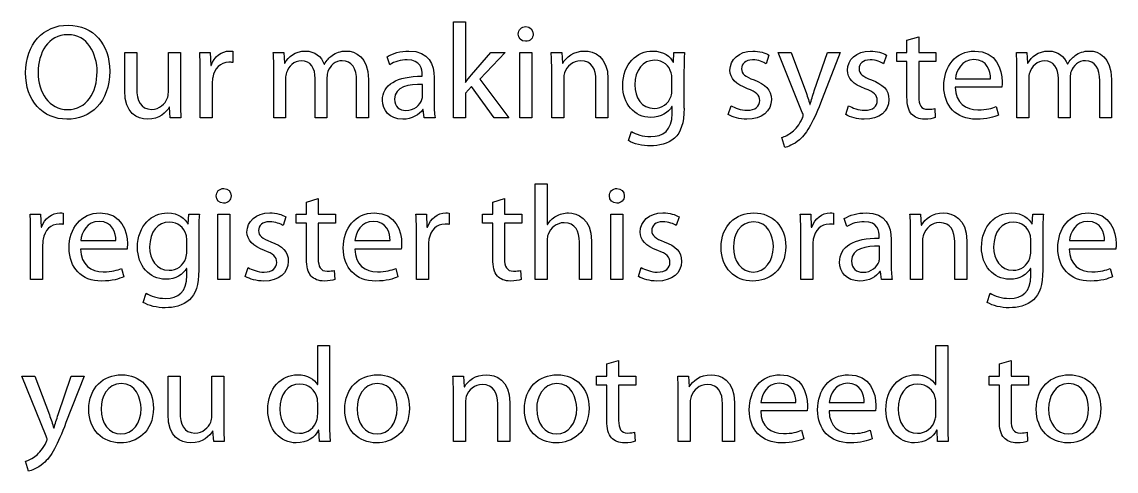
# Model space of a CAD drawing. Extents: x 0 to 808, y 79 to 394.
# Drawn here: x 753.91 to 786.07, y 240.63 to 253.83 of the extents above; entities that cross this region are included whole.
import ezdxf

# ---------------------------------------------------------------- set-up
doc = ezdxf.new("R2010")
doc.units = 0
doc.layers.add('Design_Template', color=7, linetype='CONTINUOUS')

msp = doc.modelspace()

# ---------------------------------------------------------------- linework, layer by layer
at = {"layer": 'Design_Template', "color": 7}
for points in [[(767.119832, 252.267577), (767.693933, 252.929518), (768.115341, 252.929518), (767.369068, 252.140792), (768.223629, 251.011049), (767.790189, 251.011049), (767.12413, 251.930805), (766.943649, 251.732703), (766.943649, 251.011049), (766.594433, 251.011049), (766.594433, 253.825501), (766.943649, 253.825501), (766.943649, 252.049382), (766.943649, 252.049382)], [(768.936671, 253.468636), (768.936671, 253.468636)], [(779.921639, 251.618088), (779.921639, 252.664345), (779.620552, 252.664345), (779.620552, 252.929801), (779.921639, 252.929801), (779.921639, 253.286666), (780.266558, 253.389395), (780.266558, 253.389395)], [(780.266558, 253.389395), (780.266558, 252.929518), (780.772476, 252.929518), (780.772476, 252.664062), (780.266558, 252.664062), (780.266558, 251.629691)], [(756.932703, 251.807699), (756.932703, 252.929518), (757.28593, 252.929518), (757.28593, 251.871374)], [(758.216694, 251.756476), (758.216694, 252.929801), (758.56992, 252.929801), (758.56992, 251.538281), (758.56992, 251.538281)], [(759.138291, 252.929235), (759.4474, 252.929235), (759.463443, 252.548597), (759.475475, 252.548597)], [(760.113746, 252.960931), (760.113746, 252.632083)], [(761.300048, 252.929518), (761.60887, 252.929518), (761.6252, 252.616518), (761.637232, 252.616518)], [(764.725742, 252.568407), (764.645529, 252.802167)], [(768.543338, 251.010766), (768.543338, 252.929235), (768.896564, 252.929235), (768.896564, 251.010766), (768.543338, 251.010766), (768.543338, 251.010766)], [(769.465794, 252.929518), (769.778627, 252.929518), (769.798681, 252.612556), (769.806702, 252.612556)], [(773.051916, 252.64029), (773.059937, 252.64029), (773.071683, 252.929518), (773.385089, 252.929518)], [(775.863403, 252.849994), (775.779179, 252.596425)], [(776.845447, 251.161606), (776.131259, 252.929518), (776.516571, 252.929518), (776.516571, 252.929518)], [(776.516571, 252.929518), (776.937979, 251.795813)], [(777.198673, 251.803737), (777.584272, 252.929518), (777.957551, 252.929518), (777.427569, 251.562053)], [(779.316313, 252.849994), (779.232089, 252.596425)], [(783.137919, 252.929518), (783.446741, 252.929518), (783.46307, 252.616518), (783.474816, 252.616518)], [(762.796891, 252.584821), (762.804913, 252.584821)], [(784.634762, 252.584821), (784.642497, 252.584821)], [(754.389931, 252.334931), (754.389931, 252.334931)], [(756.492674, 252.374551), (756.492674, 252.374551)], [(759.507847, 252.033534), (759.507847, 251.010766), (759.15462, 251.010766), (759.15462, 252.330686), (759.154334, 252.330686)], [(761.661009, 252.16513), (761.661009, 251.011615), (761.316091, 251.011615), (761.316091, 252.410209), (761.316377, 252.410209)], [(762.877105, 252.196826), (762.877105, 251.011615), (762.5319, 251.011615), (762.5319, 252.161168)], [(764.093201, 252.137396), (764.093201, 251.011332), (763.747996, 251.011332), (763.747996, 252.093531)], [(765.67656, 252.231352), (765.67656, 252.270973)], [(766.025776, 252.18777), (766.025776, 251.470644), (766.02549, 251.470644)], [(769.83535, 252.164281), (769.83535, 251.010766), (769.482123, 251.010766), (769.482123, 252.410209), (769.481837, 252.410209)], [(771.13481, 252.152678), (771.13481, 251.011049), (770.78187, 251.011049), (770.78187, 252.116737)], [(773.016106, 251.827509), (773.016106, 252.172488), (773.016106, 252.172488)], [(773.36876, 252.406247), (773.36876, 251.29207), (773.369046, 251.29207)], [(781.345144, 252.156357), (782.376462, 252.156357), (782.376462, 252.156357)], [(783.498307, 252.16513), (783.498307, 251.011615), (783.153388, 251.011615), (783.153388, 252.410209), (783.153961, 252.410209)], [(784.714403, 252.196826), (784.714403, 251.011615), (784.369198, 251.011615), (784.369198, 252.161168)], [(785.930498, 252.137396), (785.930498, 251.011332), (785.58558, 251.011332), (785.58558, 252.093531)], [(765.684295, 251.657142), (765.684295, 251.989952), (765.684295, 251.989952)], [(766.943649, 252.049382), (766.951384, 252.049382)], [(782.705911, 251.906749), (781.34142, 251.906749), (781.34142, 251.906749)], [(758.585963, 251.011049), (758.27313, 251.011049), (758.253077, 251.324049), (758.245055, 251.324049)], [(766.053851, 251.010766), (765.737007, 251.010766), (765.708932, 251.252449), (765.696614, 251.252449)], [(773.01983, 251.12991), (773.01983, 251.34018), (773.012096, 251.34018)], [(774.667647, 251.101893), (774.751872, 251.363669), (774.751872, 251.363669)], [(777.066321, 251.403289), (777.074342, 251.403289)], [(778.120557, 251.101893), (778.204781, 251.363669), (778.204781, 251.363669)], [(780.73638, 251.28075), (780.752423, 251.015294)], [(782.545197, 251.339897), (782.609368, 251.090007)], [(771.735553, 250.341184), (771.824075, 250.610602)], [(776.328069, 250.138838), (776.239548, 250.428066)], [(768.996545, 249.071072), (769.349484, 249.071072), (769.349484, 247.870013), (769.357506, 247.870013)], [(769.349771, 247.414098), (769.349771, 246.256621), (768.996831, 246.256621), (768.996831, 249.071072), (768.996545, 249.071072)], [(760.061034, 248.714207), (760.061034, 248.714207)], [(762.27493, 246.863659), (762.27493, 247.909917), (761.973842, 247.909917), (761.973842, 248.175372), (762.27493, 248.175372), (762.27493, 248.532237), (762.620135, 248.634967), (762.620135, 248.634967)], [(762.620135, 248.634967), (762.620135, 248.175089), (763.125767, 248.175089), (763.125767, 247.909634), (762.620135, 247.909634), (762.620135, 246.875262)], [(767.749223, 246.863659), (767.749223, 247.909917), (767.448135, 247.909917), (767.448135, 248.175372), (767.749223, 248.175372), (767.749223, 248.532237), (768.094428, 248.634967), (768.094428, 248.634967)], [(768.094428, 248.634967), (768.094428, 248.175089), (768.60006, 248.175089), (768.60006, 247.909634), (768.094428, 247.909634), (768.094428, 246.875262)], [(771.615519, 248.714207), (771.615519, 248.714207)], [(754.153301, 248.175089), (754.462124, 248.175089), (754.478453, 247.794452), (754.490198, 247.794452)], [(755.12847, 248.206785), (755.12847, 247.877937)], [(758.794232, 247.886144), (758.802253, 247.886144), (758.813999, 248.175372), (759.127405, 248.175372)], [(759.667701, 246.256338), (759.667701, 248.174806), (760.020927, 248.174806), (760.020927, 246.256338), (759.667701, 246.256338), (759.667701, 246.256338)], [(761.66989, 248.095566), (761.585666, 247.841996)], [(765.490923, 248.175089), (765.800032, 248.175089), (765.816075, 247.794452), (765.828393, 247.794452)], [(766.466378, 248.206785), (766.466378, 247.877937)], [(771.222186, 246.256338), (771.222186, 248.174806), (771.575412, 248.174806), (771.575412, 246.256338), (771.222186, 246.256338), (771.222186, 246.256338)], [(773.224375, 248.095566), (773.140151, 247.841996)], [(776.785, 248.175089), (777.093823, 248.175089), (777.110152, 247.794452), (777.122184, 247.794452)], [(777.760455, 248.206785), (777.760455, 247.877937)], [(778.157226, 247.813979), (778.076726, 248.047738)], [(780.009588, 248.175089), (780.322994, 248.175089), (780.342761, 247.858127), (780.350782, 247.858127)], [(783.595709, 247.886144), (783.603731, 247.886144), (783.615763, 248.175372), (783.928882, 248.175372)], [(759.111076, 247.652102), (759.111076, 246.537924), (759.111362, 246.537924)], [(780.379143, 247.410136), (780.379143, 246.256621), (780.026203, 246.256621), (780.026203, 247.655781), (780.025917, 247.655781)], [(783.912553, 247.652102), (783.912553, 246.537924), (783.91284, 246.537924)], [(754.522857, 247.279389), (754.522857, 246.256621), (754.169631, 246.256621), (754.169631, 247.576541), (754.169344, 247.576541)], [(755.641264, 247.401928), (756.672582, 247.401928), (756.672582, 247.401928)], [(758.758422, 247.073081), (758.758422, 247.41806), (758.758422, 247.41806)], [(763.698722, 247.401928), (764.73004, 247.401928), (764.73004, 247.401928)], [(765.860479, 247.279389), (765.860479, 246.256621), (765.507539, 246.256621), (765.507539, 247.576541), (765.507252, 247.576541)], [(770.649805, 247.398249), (770.649805, 246.256621), (770.296865, 246.256621), (770.296865, 247.358912)], [(777.154556, 247.279389), (777.154556, 246.256621), (776.801616, 246.256621), (776.801616, 247.576541), (776.801329, 247.576541)], [(779.108044, 247.476924), (779.108044, 247.516544)], [(779.45726, 247.433342), (779.45726, 246.716215), (779.456973, 246.716215)], [(781.679177, 247.398249), (781.679177, 246.256621), (781.326237, 246.256621), (781.326237, 247.362591)], [(783.5599, 247.073081), (783.5599, 247.41806), (783.5599, 247.41806)], [(784.694349, 247.401928), (785.725667, 247.401928), (785.725667, 247.401928)], [(757.002031, 247.152321), (755.637253, 247.152321), (755.637253, 247.152321)], [(765.059202, 247.152321), (763.694711, 247.152321), (763.694711, 247.152321)], [(774.820053, 247.211751), (774.820053, 247.211751)], [(776.357003, 247.231844), (776.357003, 247.231844)], [(779.116065, 246.902713), (779.116065, 247.235523), (779.116065, 247.235523)], [(786.05483, 247.152321), (784.690339, 247.152321), (784.690339, 247.152321)], [(756.841317, 246.585469), (756.905488, 246.335578)], [(758.762147, 246.375764), (758.762147, 246.586035), (758.754412, 246.586035)], [(760.474134, 246.347747), (760.558359, 246.609524), (760.558359, 246.609524)], [(763.089671, 246.526321), (763.105714, 246.260866)], [(764.898488, 246.585469), (764.962946, 246.335578)], [(768.563964, 246.526321), (768.580007, 246.260866)], [(772.028619, 246.347747), (772.112844, 246.609524), (772.112844, 246.609524)], [(779.485334, 246.256338), (779.168204, 246.256338), (779.140129, 246.498021), (779.128097, 246.498021)], [(783.563624, 246.375764), (783.563624, 246.586035), (783.555889, 246.586035)], [(785.894116, 246.585469), (785.958573, 246.335578)], [(757.477869, 245.587039), (757.566391, 245.856456)], [(782.279347, 245.587039), (782.367868, 245.856456)], [(762.596357, 243.171336), (762.604379, 243.171336), (762.604379, 244.316927), (762.953594, 244.316927), (762.953594, 244.316644)], [(762.953594, 244.316644), (762.953594, 241.997728)], [(780.760444, 243.171336), (780.768179, 243.171336), (780.768179, 244.316927), (781.117395, 244.316927), (781.117395, 244.316644)], [(781.117395, 244.316644), (781.117395, 241.997728)], [(771.102438, 242.109231), (771.102438, 243.155488), (770.801351, 243.155488), (770.801351, 243.420944), (771.102438, 243.420944), (771.102438, 243.777809), (771.447357, 243.880538), (771.447357, 243.880538)], [(771.447357, 243.880538), (771.447357, 243.420661), (771.953276, 243.420661), (771.953276, 243.155205), (771.447357, 243.155205), (771.447357, 242.120834)], [(782.636584, 242.109231), (782.636584, 243.155488), (782.335496, 243.155488), (782.335496, 243.420944), (782.636584, 243.420944), (782.636584, 243.777809), (782.981789, 243.880538), (782.981789, 243.880538)], [(782.981789, 243.880538), (782.981789, 243.420661), (783.487421, 243.420661), (783.487421, 243.155205), (782.981789, 243.155205), (782.981789, 242.120834)], [(754.626562, 241.652749), (753.912374, 243.420661), (754.297686, 243.420661), (754.297686, 243.420661)], [(754.297686, 243.420661), (754.719094, 242.286956)], [(754.979788, 242.29488), (755.365386, 243.420661), (755.738666, 243.420661), (755.208683, 242.053196)], [(758.2081, 242.298842), (758.2081, 243.420661), (758.561326, 243.420661), (758.561326, 242.362517)], [(759.49209, 242.247619), (759.49209, 243.420944), (759.845317, 243.420944), (759.845317, 242.029424), (759.845317, 242.029424)], [(766.578104, 243.420661), (766.890937, 243.420661), (766.910991, 243.103699), (766.919012, 243.103699)], [(773.183409, 243.420661), (773.496815, 243.420661), (773.516582, 243.103699), (773.524603, 243.103699)], [(766.94766, 242.655707), (766.94766, 241.502192), (766.594433, 241.502192), (766.594433, 242.901353), (766.594147, 242.901353)], [(773.552964, 242.655707), (773.552964, 241.502192), (773.200025, 241.502192), (773.200025, 242.901353), (773.199738, 242.901353)], [(756.238855, 242.457606), (756.238855, 242.457606)], [(757.775806, 242.477416), (757.775806, 242.477416)], [(762.604665, 242.307049), (762.604665, 242.639859), (762.604379, 242.639859)], [(763.762606, 242.457606), (763.762606, 242.457606)], [(765.299843, 242.477416), (765.299843, 242.477416)], [(768.24712, 242.643821), (768.24712, 241.502192), (767.89418, 241.502192), (767.89418, 242.608163)], [(769.040662, 242.457606), (769.040662, 242.457606)], [(770.577612, 242.477416), (770.577612, 242.477416)], [(774.852998, 242.643821), (774.852998, 241.502192), (774.500058, 241.502192), (774.500058, 242.608163)], [(775.6262, 242.647783), (776.657518, 242.647783), (776.657518, 242.647783)], [(777.635551, 242.647783), (778.666869, 242.647783), (778.666869, 242.647783)], [(780.768752, 242.307049), (780.768752, 242.639859), (780.768466, 242.639859)], [(784.080429, 242.457606), (784.080429, 242.457606)], [(785.617092, 242.477416), (785.617092, 242.477416)], [(776.98668, 242.398176), (775.622476, 242.398176), (775.622476, 242.398176)], [(778.995745, 242.398176), (777.63154, 242.398176), (777.63154, 242.398176)], [(754.847436, 241.894433), (754.855457, 241.894433)], [(759.861073, 241.502192), (759.54824, 241.502192), (759.528187, 241.815192), (759.520452, 241.815192)], [(762.969637, 241.502192), (762.656518, 241.502192), (762.640188, 241.835285), (762.628443, 241.835285)], [(776.825967, 241.831323), (776.890424, 241.581433)], [(778.835031, 241.831323), (778.899488, 241.581433)], [(781.133724, 241.502192), (780.820318, 241.502192), (780.804275, 241.835285), (780.792243, 241.835285)], [(771.91718, 241.771893), (771.933222, 241.506437)], [(783.451325, 241.771893), (783.467367, 241.506437)], [(754.109184, 240.629981), (754.020662, 240.919209)]]:
    msp.add_lwpolyline(points, dxfattribs=at)
for points in [[(754.020662, 252.327007), (754.020662, 253.175446), (754.550645, 253.730412), (755.272854, 253.730412)], [(755.272854, 253.730412), (756.015117, 253.730412), (756.492674, 253.171201), (756.492674, 252.374551)], [(755.260249, 253.448826), (754.678987, 253.448826), (754.389931, 252.917631), (754.389931, 252.334931)], [(756.123119, 252.358703), (756.123119, 252.893859), (755.842371, 253.448826), (755.260249, 253.448826)], [(768.499507, 253.468636), (768.499507, 253.587496), (768.587742, 253.68683), (768.720381, 253.68683)], [(768.712073, 253.254686), (768.583731, 253.254686), (768.499507, 253.349775), (768.499507, 253.468636)], [(768.936671, 253.468636), (768.936671, 253.349775), (768.852447, 253.254686), (768.712073, 253.254686)], [(768.720381, 253.68683), (768.848149, 253.686547), (768.936671, 253.591458), (768.936671, 253.468636)], [(759.154334, 252.330686), (759.154334, 252.556804), (759.150323, 252.750943), (759.138291, 252.929235)], [(759.475475, 252.548597), (759.563996, 252.806412), (759.780287, 252.968855), (760.017203, 252.968855)], [(760.017203, 252.968855), (760.053586, 252.968855), (760.081661, 252.96461), (760.113746, 252.960931)], [(761.316377, 252.410209), (761.316377, 252.612556), (761.308356, 252.771037), (761.300048, 252.929518)], [(761.637232, 252.616518), (761.74552, 252.799054), (761.926287, 252.969421), (762.251439, 252.969421)], [(762.251439, 252.969421), (762.512133, 252.969421), (762.712667, 252.810657), (762.796891, 252.584821)], [(762.804913, 252.584821), (762.865073, 252.696041), (762.945287, 252.775282), (763.025787, 252.834712)], [(763.025787, 252.834712), (763.142096, 252.922159), (763.266428, 252.969704), (763.450919, 252.969704)], [(763.450919, 252.969704), (763.7119, 252.969704), (764.093201, 252.803016), (764.093201, 252.137396)], [(764.645529, 252.802167), (764.806243, 252.9015), (765.042873, 252.968855), (765.287524, 252.968855)], [(765.287524, 252.968855), (765.881391, 252.968855), (766.025776, 252.568407), (766.025776, 252.18777)], [(769.481837, 252.410209), (769.481837, 252.612556), (769.477826, 252.771037), (769.465794, 252.929518)], [(769.806702, 252.612556), (769.902958, 252.790847), (770.127557, 252.969421), (770.448698, 252.969421)], [(770.448698, 252.969421), (770.717413, 252.969421), (771.13481, 252.810657), (771.13481, 252.152678)], [(771.567391, 251.954577), (771.567391, 252.604632), (771.996534, 252.969421), (772.446017, 252.969421)], [(772.446017, 252.969421), (772.7832, 252.969421), (772.963681, 252.798771), (773.051916, 252.64029)], [(773.385089, 252.929518), (773.37277, 252.794809), (773.36876, 252.636328), (773.36876, 252.406247)], [(774.719786, 252.405964), (774.719786, 252.715285), (774.97647, 252.968855), (775.389856, 252.968855)], [(775.389856, 252.968855), (775.586953, 252.968855), (775.759125, 252.917065), (775.863403, 252.849994)], [(778.172696, 252.405964), (778.172696, 252.715285), (778.429379, 252.968855), (778.843052, 252.968855)], [(778.843052, 252.968855), (779.039576, 252.968855), (779.212035, 252.917065), (779.316313, 252.849994)], [(781.004236, 251.938163), (781.004236, 252.517184), (781.349155, 252.969138), (781.915234, 252.969138)], [(781.915234, 252.969138), (782.553505, 252.969138), (782.717943, 252.421812), (782.717943, 252.069192)], [(783.153961, 252.410209), (783.153961, 252.612556), (783.14594, 252.771037), (783.137919, 252.929518)], [(783.474816, 252.616518), (783.583391, 252.799054), (783.764158, 252.969421), (784.089023, 252.969421)], [(784.089023, 252.969421), (784.350004, 252.969421), (784.550251, 252.810657), (784.634762, 252.584821)], [(784.642497, 252.584821), (784.702944, 252.696041), (784.782871, 252.775282), (784.863371, 252.834712)], [(784.863371, 252.834712), (784.979681, 252.922159), (785.104012, 252.969704), (785.288503, 252.969704)], [(785.288503, 252.969704), (785.549197, 252.969704), (785.930498, 252.803016), (785.930498, 252.137396)], [(759.993139, 252.639724), (759.744477, 252.639724), (759.568007, 252.457188), (759.519879, 252.195977)], [(760.113746, 252.632083), (760.07765, 252.639724), (760.041267, 252.639724), (759.993139, 252.639724)], [(762.126535, 252.684438), (761.909672, 252.684438), (761.745234, 252.510109), (761.689371, 252.33578)], [(762.5319, 252.161168), (762.5319, 252.466244), (762.39525, 252.684438), (762.126535, 252.684438)], [(763.326588, 252.684155), (763.121757, 252.684155), (762.969351, 252.537277), (762.90518, 252.371155)], [(763.747996, 252.093531), (763.747996, 252.465961), (763.607622, 252.684155), (763.326588, 252.684155)], [(765.235385, 252.71104), (765.050608, 252.71104), (764.862106, 252.659534), (764.725742, 252.568407)], [(765.67656, 252.270973), (765.67656, 252.425775), (765.632729, 252.715002), (765.235385, 252.71104)], [(770.332674, 252.683589), (770.103779, 252.683589), (769.923298, 252.521146), (769.859414, 252.326724)], [(770.78187, 252.116737), (770.78187, 252.426058), (770.665561, 252.683589), (770.332674, 252.683589)], [(772.502453, 252.699437), (772.165269, 252.699437), (771.924342, 252.418133), (771.924342, 251.974387)], [(772.996053, 252.327007), (772.931595, 252.533315), (772.763433, 252.699437), (772.502453, 252.699437)], [(775.381835, 252.71104), (775.172993, 252.71104), (775.060694, 252.592179), (775.060694, 252.449547)], [(775.060694, 252.449547), (775.060694, 252.290783), (775.17328, 252.219749), (775.425952, 252.120416)], [(775.779179, 252.596425), (775.702976, 252.643969), (775.562602, 252.71104), (775.381835, 252.71104)], [(778.834745, 252.71104), (778.625903, 252.71104), (778.51389, 252.592179), (778.51389, 252.449547)], [(778.51389, 252.449547), (778.51389, 252.290783), (778.626189, 252.219749), (778.878576, 252.120416)], [(779.232089, 252.596425), (779.155599, 252.643969), (779.015225, 252.71104), (778.834745, 252.71104)], [(781.886873, 252.719247), (781.525911, 252.719247), (781.373219, 252.39804), (781.345144, 252.156357)], [(782.376462, 252.156357), (782.380759, 252.374551), (782.284217, 252.719247), (781.886873, 252.719247)], [(783.963832, 252.684438), (783.747256, 252.684438), (783.582818, 252.510109), (783.526668, 252.33578)], [(784.369198, 252.161168), (784.369198, 252.466244), (784.232835, 252.684438), (783.963832, 252.684438)], [(785.164172, 252.684155), (784.959341, 252.684155), (784.806648, 252.537277), (784.742478, 252.371155)], [(785.58558, 252.093531), (785.58558, 252.465961), (785.445206, 252.684155), (785.164172, 252.684155)], [(755.236472, 250.967184), (754.518273, 250.967184), (754.020662, 251.518188), (754.020662, 252.327007)], [(754.389931, 252.334931), (754.389931, 251.760155), (754.703051, 251.24877), (755.256525, 251.24877)], [(756.492674, 252.374551), (756.492674, 251.459041), (755.926882, 250.967184), (755.236472, 250.967184)], [(755.256525, 251.24877), (755.810572, 251.24877), (756.123119, 251.751947), (756.123119, 252.358703)], [(759.519879, 252.195977), (759.511857, 252.148433), (759.507847, 252.089002), (759.507847, 252.033534)], [(761.689371, 252.33578), (761.669317, 252.288236), (761.661009, 252.22456), (761.661009, 252.16513)], [(762.90518, 252.371155), (762.888851, 252.319366), (762.877105, 252.259936), (762.877105, 252.196826)], [(764.508879, 251.517905), (764.508879, 251.981745), (764.926276, 252.235314), (765.67656, 252.231352)], [(766.951384, 252.049382), (766.999512, 252.116737), (767.063969, 252.199939), (767.119832, 252.267577)], [(769.859414, 252.326724), (769.843085, 252.283142), (769.83535, 252.223711), (769.83535, 252.164281)], [(773.016106, 252.172488), (773.016106, 252.231918), (773.012096, 252.283425), (772.996053, 252.327007)], [(775.237737, 251.862884), (774.884797, 251.989669), (774.719786, 252.175884), (774.719786, 252.405964)], [(775.425952, 252.120416), (775.758839, 251.997593), (775.935595, 251.831188), (775.935595, 251.545639)], [(778.69036, 251.862884), (778.33742, 251.989669), (778.172696, 252.175884), (778.172696, 252.405964)], [(778.878576, 252.120416), (779.211749, 251.997593), (779.388219, 251.831188), (779.388219, 251.545639)], [(783.526668, 252.33578), (783.506901, 252.288236), (783.498307, 252.22456), (783.498307, 252.16513)], [(784.742478, 252.371155), (784.726435, 252.319366), (784.714403, 252.259936), (784.714403, 252.196826)], [(757.60306, 250.967184), (757.298248, 250.967184), (756.932703, 251.137834), (756.932703, 251.807699)], [(757.28593, 251.871374), (757.28593, 251.506585), (757.402239, 251.256695), (757.71937, 251.256695)], [(765.684295, 251.989952), (765.298983, 251.997876), (764.861819, 251.930522), (764.861819, 251.557808)], [(772.393878, 251.018973), (771.91231, 251.018973), (771.567391, 251.423383), (771.567391, 251.954577)], [(771.924342, 251.974387), (771.924342, 251.597712), (772.121151, 251.284429), (772.498442, 251.284429)], [(772.987745, 251.641294), (773.007798, 251.700724), (773.016106, 251.768079), (773.016106, 251.827509)], [(775.594687, 251.514226), (775.594687, 251.680631), (775.49442, 251.767796), (775.237737, 251.862884)], [(776.937979, 251.795813), (776.986107, 251.669028), (777.034235, 251.518471), (777.066321, 251.403289)], [(777.074342, 251.403289), (777.110438, 251.518188), (777.150545, 251.665066), (777.198673, 251.803737)], [(779.047597, 251.514226), (779.047597, 251.680631), (778.947044, 251.767796), (778.69036, 251.862884)], [(781.959351, 250.966901), (781.361474, 250.966901), (781.004236, 251.359424), (781.004236, 251.938163)], [(781.34142, 251.906749), (781.349155, 251.434986), (781.650243, 251.240563), (782.00748, 251.240563)], [(782.717943, 252.069192), (782.717943, 251.997876), (782.713932, 251.946087), (782.705911, 251.906749)], [(757.71937, 251.256695), (757.956, 251.256695), (758.120438, 251.419137), (758.184895, 251.577901)], [(758.184895, 251.577901), (758.204948, 251.625446), (758.216694, 251.689121), (758.216694, 251.756476)], [(758.56992, 251.538281), (758.56992, 251.335935), (758.573931, 251.161606), (758.585963, 251.011049)], [(765.103033, 250.966901), (764.7097, 250.966901), (764.508879, 251.240563), (764.508879, 251.517905)], [(764.861819, 251.557808), (764.861819, 251.328011), (765.014225, 251.224998), (765.190695, 251.224998)], [(765.190695, 251.224998), (765.447379, 251.224998), (765.612103, 251.383479), (765.668252, 251.545922)], [(765.668252, 251.545922), (765.680284, 251.585825), (765.684295, 251.625163), (765.684295, 251.657142)], [(766.02549, 251.470644), (766.02549, 251.303956), (766.033511, 251.141513), (766.053851, 251.010766)], [(772.498442, 251.284429), (772.719029, 251.284429), (772.915553, 251.419137), (772.987745, 251.641294)], [(775.935595, 251.545639), (775.935595, 251.204905), (775.666593, 250.966901), (775.213386, 250.966901)], [(775.221408, 251.228677), (775.474367, 251.228677), (775.594687, 251.351783), (775.594687, 251.514226)], [(777.427569, 251.562053), (777.174609, 250.904074), (777.002436, 250.570981), (776.761509, 250.360994)], [(779.388219, 251.545639), (779.388219, 251.204905), (779.119503, 250.966901), (778.66601, 250.966901)], [(778.674317, 251.228677), (778.927277, 251.228677), (779.047597, 251.351783), (779.047597, 251.514226)], [(780.058002, 251.114628), (779.961746, 251.221602), (779.921639, 251.391969), (779.921639, 251.618088)], [(780.266558, 251.629691), (780.266558, 251.391686), (780.334739, 251.256978), (780.531549, 251.256978)], [(758.245055, 251.324049), (758.15682, 251.16953), (757.948265, 250.967184), (757.60306, 250.967184)], [(765.696614, 251.252449), (765.588325, 251.101893), (765.37977, 250.966901), (765.103033, 250.966901)], [(772.393591, 250.456083), (772.755125, 250.456083), (773.01983, 250.642298), (773.01983, 251.12991)], [(773.012096, 251.34018), (772.907531, 251.161606), (772.694965, 251.018973), (772.393878, 251.018973)], [(773.369046, 251.29207), (773.369046, 250.848323), (773.2768, 250.582584), (773.092023, 250.412217)], [(774.751872, 251.363669), (774.86016, 251.299994), (775.044651, 251.228677), (775.221408, 251.228677)], [(776.873522, 251.070479), (776.873522, 251.09029), (776.865787, 251.118024), (776.845447, 251.161606)], [(778.204781, 251.363669), (778.31307, 251.299994), (778.497561, 251.228677), (778.674317, 251.228677)], [(780.531549, 251.256978), (780.628092, 251.256978), (780.683955, 251.264902), (780.73638, 251.28075)], [(782.00748, 251.240563), (782.260153, 251.240563), (782.416856, 251.284146), (782.545197, 251.339897)], [(775.213386, 250.966901), (775.00082, 250.966901), (774.803724, 251.022369), (774.667647, 251.101893)], [(776.548657, 250.598716), (776.644913, 250.674277), (776.761223, 250.808703), (776.845447, 250.987277)], [(776.845447, 250.987277), (776.861776, 251.022935), (776.873522, 251.050669), (776.873522, 251.070479)], [(778.66601, 250.966901), (778.453443, 250.966901), (778.25692, 251.022369), (778.120557, 251.101893)], [(780.43959, 250.96775), (780.274866, 250.96775), (780.142513, 251.023218), (780.058002, 251.114628)], [(780.752423, 251.015294), (780.684241, 250.991522), (780.575953, 250.96775), (780.43959, 250.96775)], [(782.609368, 251.090007), (782.485037, 251.034538), (782.268747, 250.966901), (781.959351, 250.966901)], [(771.824075, 250.610602), (771.95213, 250.527399), (772.15295, 250.456083), (772.393591, 250.456083)], [(776.239548, 250.428066), (776.328069, 250.456083), (776.444379, 250.511551), (776.548657, 250.598716)], [(772.381846, 250.18242), (772.149226, 250.18242), (771.892256, 250.237888), (771.735553, 250.341184)], [(773.092023, 250.412217), (772.89951, 250.241567), (772.626497, 250.18242), (772.381846, 250.18242)], [(776.761509, 250.360994), (776.585039, 250.214116), (776.416591, 250.154686), (776.328069, 250.138838)], [(759.62387, 248.714207), (759.62387, 248.833068), (759.712105, 248.932402), (759.844457, 248.932402)], [(759.844457, 248.932402), (759.972799, 248.932402), (760.061034, 248.837313), (760.061034, 248.714207)], [(771.178355, 248.714207), (771.178355, 248.833068), (771.26659, 248.932402), (771.399229, 248.932402)], [(771.399229, 248.932402), (771.527284, 248.932402), (771.615519, 248.837313), (771.615519, 248.714207)], [(759.836436, 248.500258), (759.707808, 248.500258), (759.62387, 248.595347), (759.62387, 248.714207)], [(760.061034, 248.714207), (760.061034, 248.595347), (759.97681, 248.500258), (759.836436, 248.500258)], [(771.390921, 248.500258), (771.262579, 248.500258), (771.178355, 248.595347), (771.178355, 248.714207)], [(771.615519, 248.714207), (771.615519, 248.595347), (771.531295, 248.500258), (771.390921, 248.500258)], [(754.169344, 247.576541), (754.169344, 247.802659), (754.165333, 247.996798), (754.153301, 248.175089)], [(754.490198, 247.794452), (754.57872, 248.052266), (754.79501, 248.214709), (755.032213, 248.214709)], [(755.032213, 248.214709), (755.068309, 248.214709), (755.096384, 248.210464), (755.12847, 248.206785)], [(755.300356, 247.183734), (755.300356, 247.762756), (755.645275, 248.214709), (756.211354, 248.214709)], [(756.182992, 247.964819), (755.821745, 247.964819), (755.669339, 247.643612), (755.641264, 247.401928)], [(756.672582, 247.401928), (756.676879, 247.620123), (756.580336, 247.964819), (756.182992, 247.964819)], [(756.211354, 248.214709), (756.849338, 248.214709), (757.013776, 247.667384), (757.013776, 247.314764)], [(757.309707, 247.200431), (757.309707, 247.850486), (757.73885, 248.215275), (758.188333, 248.215275)], [(758.244769, 247.945009), (757.907585, 247.945009), (757.666658, 247.663705), (757.666658, 247.219958)], [(758.188333, 248.215275), (758.525516, 248.215275), (758.705997, 248.044625), (758.794232, 247.886144)], [(758.738369, 247.572578), (758.673912, 247.778887), (758.505749, 247.945009), (758.244769, 247.945009)], [(759.127405, 248.175372), (759.115086, 248.040663), (759.111076, 247.882182), (759.111076, 247.652102)], [(760.526273, 247.651819), (760.526273, 247.96114), (760.782957, 248.214709), (761.196343, 248.214709)], [(761.188322, 247.956895), (760.97948, 247.956895), (760.867181, 247.838034), (760.867181, 247.695401)], [(761.585666, 247.841996), (761.509463, 247.889823), (761.369089, 247.956895), (761.188322, 247.956895)], [(761.196343, 248.214709), (761.39344, 248.214709), (761.565612, 248.16292), (761.66989, 248.095566)], [(763.357527, 247.183734), (763.357527, 247.762756), (763.702732, 248.214709), (764.268525, 248.214709)], [(764.24045, 247.964819), (763.879202, 247.964819), (763.726796, 247.643612), (763.698722, 247.401928)], [(764.73004, 247.401928), (764.73405, 247.620123), (764.637794, 247.964819), (764.24045, 247.964819)], [(764.268525, 248.214709), (764.906796, 248.214709), (765.071234, 247.667384), (765.071234, 247.314764)], [(765.507252, 247.576541), (765.507252, 247.802659), (765.503242, 247.996798), (765.490923, 248.175089)], [(765.828393, 247.794452), (765.916628, 248.052266), (766.133205, 248.214709), (766.370122, 248.214709)], [(766.370122, 248.214709), (766.406218, 248.214709), (766.434579, 248.210464), (766.466378, 248.206785)], [(769.357506, 247.870013), (769.413655, 247.969347), (769.502177, 248.06019), (769.610179, 248.119904)], [(769.847382, 247.925765), (769.618773, 247.925765), (769.442017, 247.767001), (769.373835, 247.580786)], [(769.610179, 248.119904), (769.714743, 248.179334), (769.839074, 248.214992), (769.971713, 248.214992)], [(770.296865, 247.358912), (770.296865, 247.66795), (770.180555, 247.925765), (769.847382, 247.925765)], [(769.971713, 248.214992), (770.232407, 248.214992), (770.649805, 248.056228), (770.649805, 247.398249)], [(772.080758, 247.651819), (772.080758, 247.96114), (772.337442, 248.214709), (772.751115, 248.214709)], [(772.742807, 247.956895), (772.533965, 247.956895), (772.421952, 247.838034), (772.421952, 247.695401)], [(773.140151, 247.841996), (773.063661, 247.889823), (772.923288, 247.956895), (772.742807, 247.956895)], [(772.751115, 248.214709), (772.947638, 248.214709), (773.120097, 248.16292), (773.224375, 248.095566)], [(774.458805, 247.199865), (774.458805, 247.838034), (774.888235, 248.214709), (775.421942, 248.214709)], [(775.414207, 247.953216), (775.00082, 247.953216), (774.820053, 247.572578), (774.820053, 247.211751)], [(775.995756, 247.219958), (775.995756, 247.544844), (775.831318, 247.953216), (775.414207, 247.953216)], [(775.421942, 248.214709), (775.979999, 248.214709), (776.357003, 247.814262), (776.357003, 247.231844)], [(776.801329, 247.576541), (776.801329, 247.802659), (776.797032, 247.996798), (776.785, 248.175089)], [(777.122184, 247.794452), (777.210419, 248.052266), (777.426996, 248.214709), (777.664199, 248.214709)], [(777.664199, 248.214709), (777.700008, 248.214709), (777.72837, 248.210464), (777.760455, 248.206785)], [(778.076726, 248.047738), (778.23744, 248.147072), (778.474356, 248.214426), (778.719008, 248.214426)], [(778.666583, 247.956612), (778.482091, 247.956612), (778.293589, 247.905105), (778.157226, 247.813979)], [(779.108044, 247.516544), (779.108044, 247.671346), (779.064213, 247.960574), (778.666583, 247.956612)], [(778.719008, 248.214426), (779.312589, 248.214426), (779.45726, 247.813979), (779.45726, 247.433342)], [(780.025917, 247.655781), (780.025917, 247.858127), (780.021906, 248.016608), (780.009588, 248.175089)], [(780.350782, 247.858127), (780.447038, 248.036418), (780.671923, 248.214992), (780.992777, 248.214992)], [(780.876754, 247.929444), (780.648145, 247.929444), (780.467378, 247.767001), (780.403207, 247.572578)], [(781.326237, 247.362591), (781.326237, 247.671912), (781.209927, 247.929444), (780.876754, 247.929444)], [(780.992777, 248.214992), (781.261493, 248.214992), (781.679177, 248.056228), (781.679177, 247.398249)], [(782.111184, 247.200431), (782.111184, 247.850486), (782.540614, 248.215275), (782.990096, 248.215275)], [(783.046246, 247.945009), (782.709349, 247.945009), (782.468135, 247.663705), (782.468135, 247.219958)], [(782.990096, 248.215275), (783.326994, 248.215275), (783.507761, 248.044625), (783.595709, 247.886144)], [(783.539846, 247.572578), (783.475675, 247.778887), (783.307227, 247.945009), (783.046246, 247.945009)], [(783.928882, 248.175372), (783.91685, 248.040663), (783.912553, 247.882182), (783.912553, 247.652102)], [(784.353155, 247.183734), (784.353155, 247.762756), (784.69836, 248.214709), (785.264152, 248.214709)], [(785.236078, 247.964819), (784.87483, 247.964819), (784.722424, 247.643612), (784.694349, 247.401928)], [(785.725667, 247.401928), (785.729678, 247.620123), (785.633422, 247.964819), (785.236078, 247.964819)], [(785.264152, 248.214709), (785.902424, 248.214709), (786.066862, 247.667384), (786.066862, 247.314764)], [(755.008149, 247.885578), (754.759487, 247.885578), (754.582731, 247.703042), (754.534602, 247.441832)], [(755.12847, 247.877937), (755.092374, 247.885578), (755.056277, 247.885578), (755.008149, 247.885578)], [(761.044224, 247.108739), (760.691284, 247.235523), (760.526273, 247.421739), (760.526273, 247.651819)], [(760.867181, 247.695401), (760.867181, 247.536637), (760.979767, 247.465604), (761.232439, 247.36627)], [(766.346057, 247.885578), (766.097109, 247.885578), (765.920925, 247.703042), (765.872797, 247.441832)], [(766.466378, 247.877937), (766.430282, 247.885578), (766.394186, 247.885578), (766.346057, 247.885578)], [(772.598422, 247.108739), (772.245483, 247.235523), (772.080758, 247.421739), (772.080758, 247.651819)], [(772.421952, 247.695401), (772.421952, 247.536637), (772.534252, 247.465604), (772.786638, 247.36627)], [(777.640135, 247.885578), (777.391186, 247.885578), (777.214716, 247.703042), (777.166588, 247.441832)], [(777.760455, 247.877937), (777.724073, 247.885578), (777.688263, 247.885578), (777.640135, 247.885578)], [(754.534602, 247.441832), (754.526868, 247.394287), (754.522857, 247.334574), (754.522857, 247.279389)], [(757.013776, 247.314764), (757.013776, 247.243448), (757.009765, 247.191658), (757.002031, 247.152321)], [(758.758422, 247.41806), (758.758422, 247.47749), (758.754412, 247.528996), (758.738369, 247.572578)], [(761.232439, 247.36627), (761.565326, 247.243448), (761.742082, 247.077043), (761.742082, 246.791494)], [(765.071234, 247.314764), (765.071234, 247.243448), (765.066937, 247.191658), (765.059202, 247.152321)], [(765.872797, 247.441832), (765.864489, 247.394287), (765.860479, 247.334574), (765.860479, 247.279389)], [(769.373835, 247.580786), (769.353782, 247.528996), (769.349771, 247.477773), (769.349771, 247.414098)], [(772.786638, 247.36627), (773.119811, 247.243448), (773.296281, 247.077043), (773.296281, 246.791494)], [(777.166588, 247.441832), (777.158567, 247.394287), (777.154556, 247.334574), (777.154556, 247.279389)], [(777.940363, 246.763477), (777.940363, 247.227316), (778.35776, 247.480886), (779.108044, 247.476924)], [(780.403207, 247.572578), (780.387165, 247.528996), (780.379143, 247.469566), (780.379143, 247.410136)], [(783.5599, 247.41806), (783.5599, 247.47749), (783.555889, 247.528996), (783.539846, 247.572578)], [(786.066862, 247.314764), (786.066862, 247.243448), (786.062564, 247.191658), (786.05483, 247.152321)], [(756.255471, 246.212472), (755.657307, 246.212472), (755.300356, 246.604996), (755.300356, 247.183734)], [(755.637253, 247.152321), (755.645275, 246.680557), (755.946362, 246.486135), (756.303599, 246.486135)], [(758.136194, 246.264828), (757.654626, 246.264828), (757.309707, 246.669237), (757.309707, 247.200431)], [(757.666658, 247.219958), (757.666658, 246.843283), (757.863468, 246.53), (758.240758, 246.53)], [(758.730061, 246.886865), (758.750114, 246.946296), (758.758422, 247.01365), (758.758422, 247.073081)], [(761.401175, 246.760081), (761.401175, 246.926486), (761.300907, 247.01365), (761.044224, 247.108739)], [(764.312642, 246.212472), (763.714478, 246.212472), (763.357527, 246.604996), (763.357527, 247.183734)], [(763.694711, 247.152321), (763.702732, 246.680557), (764.00382, 246.486135), (764.36077, 246.486135)], [(772.95566, 246.760081), (772.95566, 246.926486), (772.855106, 247.01365), (772.598422, 247.108739)], [(775.389856, 246.212755), (774.868181, 246.212755), (774.458805, 246.593393), (774.458805, 247.199865)], [(774.820053, 247.211751), (774.820053, 246.791494), (775.060694, 246.474532), (775.405899, 246.474532)], [(776.357003, 247.231844), (776.357003, 246.522076), (775.855095, 246.212755), (775.389856, 246.212755)], [(775.405899, 246.474532), (775.743083, 246.474532), (775.995756, 246.787532), (775.995756, 247.219958)], [(779.116065, 247.235523), (778.730753, 247.243448), (778.293589, 247.176093), (778.293589, 246.80338)], [(782.937958, 246.264828), (782.456389, 246.264828), (782.111184, 246.669237), (782.111184, 247.200431)], [(782.468135, 247.219958), (782.468135, 246.843283), (782.665231, 246.53), (783.042235, 246.53)], [(783.531825, 246.886865), (783.551878, 246.946296), (783.5599, 247.01365), (783.5599, 247.073081)], [(785.30827, 246.212472), (784.710106, 246.212472), (784.353155, 246.604996), (784.353155, 247.183734)], [(784.690339, 247.152321), (784.69836, 246.680557), (784.999448, 246.486135), (785.356398, 246.486135)], [(758.240758, 246.53), (758.461345, 246.53), (758.657869, 246.664709), (758.730061, 246.886865)], [(761.742082, 246.791494), (761.742082, 246.45076), (761.47308, 246.212755), (761.019873, 246.212755)], [(761.027895, 246.474532), (761.280854, 246.474532), (761.401175, 246.597638), (761.401175, 246.760081)], [(762.41158, 246.360199), (762.315323, 246.467174), (762.27493, 246.637541), (762.27493, 246.863659)], [(762.620135, 246.875262), (762.620135, 246.637258), (762.688317, 246.502549), (762.88484, 246.502549)], [(767.885872, 246.360199), (767.789616, 246.467174), (767.749223, 246.637541), (767.749223, 246.863659)], [(768.094428, 246.875262), (768.094428, 246.637258), (768.162609, 246.502549), (768.359133, 246.502549)], [(773.296281, 246.791494), (773.296281, 246.45076), (773.027565, 246.212755), (772.574072, 246.212755)], [(772.58238, 246.474532), (772.835339, 246.474532), (772.95566, 246.597638), (772.95566, 246.760081)], [(778.53423, 246.212472), (778.140897, 246.212472), (777.940363, 246.486135), (777.940363, 246.763477)], [(778.293589, 246.80338), (778.293589, 246.573583), (778.445709, 246.47057), (778.622465, 246.47057)], [(778.622465, 246.47057), (778.879149, 246.47057), (779.043873, 246.629051), (779.099736, 246.791494)], [(779.099736, 246.791494), (779.112055, 246.831397), (779.116065, 246.870734), (779.116065, 246.902713)], [(779.456973, 246.716215), (779.456973, 246.549527), (779.464994, 246.387084), (779.485334, 246.256338)], [(783.042235, 246.53), (783.262823, 246.53), (783.459633, 246.664709), (783.531825, 246.886865)], [(756.905488, 246.335578), (756.78087, 246.28011), (756.56458, 246.212472), (756.255471, 246.212472)], [(756.303599, 246.486135), (756.556272, 246.486135), (756.712689, 246.529717), (756.841317, 246.585469)], [(758.135907, 245.701937), (758.497442, 245.701937), (758.762147, 245.888152), (758.762147, 246.375764)], [(758.754412, 246.586035), (758.649847, 246.407461), (758.437281, 246.264828), (758.136194, 246.264828)], [(759.111362, 246.537924), (759.111362, 246.094178), (759.019117, 245.828439), (758.834339, 245.658072)], [(761.019873, 246.212755), (760.807307, 246.212755), (760.610211, 246.268224), (760.474134, 246.347747)], [(760.558359, 246.609524), (760.666647, 246.545848), (760.851138, 246.474532), (761.027895, 246.474532)], [(762.792594, 246.213321), (762.628156, 246.213321), (762.495804, 246.26879), (762.41158, 246.360199)], [(762.88484, 246.502549), (762.981096, 246.502549), (763.037532, 246.510473), (763.089671, 246.526321)], [(764.962946, 246.335578), (764.838328, 246.28011), (764.621751, 246.212472), (764.312642, 246.212472)], [(764.36077, 246.486135), (764.61373, 246.486135), (764.770146, 246.529717), (764.898488, 246.585469)], [(768.266887, 246.213321), (768.102449, 246.213321), (767.970097, 246.26879), (767.885872, 246.360199)], [(768.359133, 246.502549), (768.455389, 246.502549), (768.511825, 246.510473), (768.563964, 246.526321)], [(772.574072, 246.212755), (772.361506, 246.212755), (772.164982, 246.268224), (772.028619, 246.347747)], [(772.112844, 246.609524), (772.221132, 246.545848), (772.405623, 246.474532), (772.58238, 246.474532)], [(779.128097, 246.498021), (779.019809, 246.347464), (778.811254, 246.212472), (778.53423, 246.212472)], [(782.937671, 245.701937), (783.298919, 245.701937), (783.563624, 245.888152), (783.563624, 246.375764)], [(783.555889, 246.586035), (783.451611, 246.407461), (783.238759, 246.264828), (782.937958, 246.264828)], [(783.91284, 246.537924), (783.91284, 246.094178), (783.820594, 245.828439), (783.635816, 245.658072)], [(785.958573, 246.335578), (785.833956, 246.28011), (785.617379, 246.212472), (785.30827, 246.212472)], [(785.356398, 246.486135), (785.609358, 246.486135), (785.765774, 246.529717), (785.894116, 246.585469)], [(763.105714, 246.260866), (763.037819, 246.237094), (762.929244, 246.213321), (762.792594, 246.213321)], [(768.580007, 246.260866), (768.512112, 246.237094), (768.403537, 246.213321), (768.266887, 246.213321)], [(757.566391, 245.856456), (757.694446, 245.773254), (757.895267, 245.701937), (758.135907, 245.701937)], [(782.367868, 245.856456), (782.49621, 245.773254), (782.696744, 245.701937), (782.937671, 245.701937)], [(758.124162, 245.428275), (757.891542, 245.428275), (757.634572, 245.483743), (757.477869, 245.587039)], [(758.834339, 245.658072), (758.641826, 245.487422), (758.368813, 245.428275), (758.124162, 245.428275)], [(782.925639, 245.428275), (782.69302, 245.428275), (782.43605, 245.483743), (782.279347, 245.587039)], [(783.635816, 245.658072), (783.443303, 245.487422), (783.170577, 245.428275), (782.925639, 245.428275)], [(755.877894, 242.445437), (755.877894, 243.083606), (756.307037, 243.460281), (756.840744, 243.460281)], [(756.840744, 243.460281), (757.398515, 243.460564), (757.775806, 243.060117), (757.775806, 242.477416)], [(761.139621, 242.433834), (761.13561, 243.072003), (761.540689, 243.460564), (762.010225, 243.460564)], [(762.010225, 243.460564), (762.311313, 243.460564), (762.508122, 243.321893), (762.596357, 243.171336)], [(763.401931, 242.445437), (763.401931, 243.083606), (763.831074, 243.460281), (764.364781, 243.460281)], [(764.364781, 243.460281), (764.922552, 243.460564), (765.299843, 243.060117), (765.299843, 242.477416)], [(766.594147, 242.901353), (766.594147, 243.103699), (766.590136, 243.26218), (766.578104, 243.420661)], [(766.919012, 243.103699), (767.015268, 243.28199), (767.239866, 243.460564), (767.561007, 243.460564)], [(767.561007, 243.460564), (767.829723, 243.460564), (768.24712, 243.3018), (768.24712, 242.643821)], [(768.679701, 242.445437), (768.679701, 243.083606), (769.108844, 243.460281), (769.642551, 243.460281)], [(769.642551, 243.460281), (770.200608, 243.460564), (770.577612, 243.060117), (770.577612, 242.477416)], [(773.199738, 242.901353), (773.199738, 243.103699), (773.195727, 243.26218), (773.183409, 243.420661)], [(773.524603, 243.103699), (773.62086, 243.28199), (773.845744, 243.460564), (774.166599, 243.460564)], [(774.166599, 243.460564), (774.435314, 243.460564), (774.852998, 243.3018), (774.852998, 242.643821)], [(775.285006, 242.429589), (775.285006, 243.00861), (775.630211, 243.460564), (776.196003, 243.460564)], [(776.196003, 243.460564), (776.834274, 243.460564), (776.998999, 242.913239), (776.998999, 242.560619)], [(777.29407, 242.429589), (777.29407, 243.00861), (777.639275, 243.460564), (778.205068, 243.460564)], [(778.205068, 243.460564), (778.843339, 243.460564), (779.008063, 242.913239), (779.008063, 242.560619)], [(779.303421, 242.433834), (779.299411, 243.072003), (779.704776, 243.460564), (780.174312, 243.460564)], [(780.174312, 243.460564), (780.4754, 243.460564), (780.671923, 243.321893), (780.760444, 243.171336)], [(783.719181, 242.445437), (783.719181, 243.083606), (784.14861, 243.460281), (784.682031, 243.460281)], [(784.682031, 243.460281), (785.240088, 243.460564), (785.617092, 243.060117), (785.617092, 242.477416)], [(756.833296, 243.19907), (756.419336, 243.198787), (756.238855, 242.81815), (756.238855, 242.457606)], [(757.414844, 242.465813), (757.414844, 242.790699), (757.250406, 243.19907), (756.833296, 243.19907)], [(762.078407, 243.186901), (761.713435, 243.186901), (761.496571, 242.869939), (761.496571, 242.449682)], [(762.58805, 242.786454), (762.535911, 243.004648), (762.343398, 243.186901), (762.078407, 243.186901)], [(764.357046, 243.19907), (763.943373, 243.198787), (763.762606, 242.81815), (763.762606, 242.457606)], [(764.938595, 242.465813), (764.938595, 242.790699), (764.774157, 243.19907), (764.357046, 243.19907)], [(767.444984, 243.175015), (767.216089, 243.175015), (767.035608, 243.012572), (766.971724, 242.81815)], [(767.89418, 242.608163), (767.89418, 242.917484), (767.777871, 243.175015), (767.444984, 243.175015)], [(769.635102, 243.19907), (769.221429, 243.198787), (769.040662, 242.81815), (769.040662, 242.457606)], [(770.216651, 242.465813), (770.216651, 242.790699), (770.052213, 243.19907), (769.635102, 243.19907)], [(774.050575, 243.175015), (773.821967, 243.175015), (773.641199, 243.012572), (773.577029, 242.81815)], [(774.500058, 242.608163), (774.500058, 242.917484), (774.383748, 243.175015), (774.050575, 243.175015)], [(776.167928, 243.210673), (775.806681, 243.210673), (775.654275, 242.889466), (775.6262, 242.647783)], [(776.657518, 242.647783), (776.661529, 242.865977), (776.565272, 243.210673), (776.167928, 243.210673)], [(778.177279, 243.210673), (777.816032, 243.210673), (777.663626, 242.889466), (777.635551, 242.647783)], [(778.666869, 242.647783), (778.67088, 242.865977), (778.574623, 243.210673), (778.177279, 243.210673)], [(780.24278, 243.186901), (779.877808, 243.186901), (779.660945, 242.869939), (779.660945, 242.449682)], [(780.752137, 242.786454), (780.699998, 243.004648), (780.507485, 243.186901), (780.24278, 243.186901)], [(784.674582, 243.19907), (784.260909, 243.198787), (784.080429, 242.81815), (784.080429, 242.457606)], [(785.256418, 242.465813), (785.256418, 242.790699), (785.09198, 243.19907), (784.674582, 243.19907)], [(762.604379, 242.639859), (762.604379, 242.683158), (762.600082, 242.742872), (762.58805, 242.786454)], [(766.971724, 242.81815), (766.955395, 242.774568), (766.94766, 242.715137), (766.94766, 242.655707)], [(773.577029, 242.81815), (773.560986, 242.774568), (773.552964, 242.715137), (773.552964, 242.655707)], [(780.768466, 242.639859), (780.768466, 242.683158), (780.764455, 242.742872), (780.752137, 242.786454)], [(756.808945, 241.458327), (756.286984, 241.458327), (755.877894, 241.838964), (755.877894, 242.445437)], [(756.238855, 242.457606), (756.238855, 242.037348), (756.479783, 241.720387), (756.824701, 241.720387)], [(757.775806, 242.477416), (757.775806, 241.767648), (757.274184, 241.458327), (756.808945, 241.458327)], [(756.824701, 241.720387), (757.162171, 241.720387), (757.414844, 242.033386), (757.414844, 242.465813)], [(761.496571, 242.449682), (761.496571, 242.061121), (761.693668, 241.740197), (762.070672, 241.740197)], [(764.332982, 241.458327), (763.811021, 241.458327), (763.401931, 241.838964), (763.401931, 242.445437)], [(763.762606, 242.457606), (763.762606, 242.037348), (764.003533, 241.720387), (764.348452, 241.720387)], [(765.299843, 242.477416), (765.299843, 241.767648), (764.798221, 241.458327), (764.332982, 241.458327)], [(764.348452, 241.720387), (764.685922, 241.720387), (764.938595, 242.033386), (764.938595, 242.465813)], [(769.610752, 241.458327), (769.08879, 241.458327), (768.679701, 241.838964), (768.679701, 242.445437)], [(769.040662, 242.457606), (769.040662, 242.037348), (769.281589, 241.720387), (769.626508, 241.720387)], [(770.577612, 242.477416), (770.577612, 241.767648), (770.075991, 241.458327), (769.610752, 241.458327)], [(769.626508, 241.720387), (769.963978, 241.720387), (770.216651, 242.033386), (770.216651, 242.465813)], [(776.998999, 242.560619), (776.998999, 242.489302), (776.994702, 242.437513), (776.98668, 242.398176)], [(779.008063, 242.560619), (779.008063, 242.489302), (779.003766, 242.437513), (778.995745, 242.398176)], [(779.660945, 242.449682), (779.660945, 242.061121), (779.857755, 241.740197), (780.234759, 241.740197)], [(784.650232, 241.458327), (784.128557, 241.458327), (783.719181, 241.838964), (783.719181, 242.445437)], [(784.080429, 242.457606), (784.080429, 242.037348), (784.321356, 241.720387), (784.666275, 241.720387)], [(785.617092, 242.477416), (785.617092, 241.767648), (785.115757, 241.458327), (784.650232, 241.458327)], [(784.666275, 241.720387), (785.003458, 241.720387), (785.256418, 242.033386), (785.256418, 242.465813)], [(754.719094, 242.286956), (754.767222, 242.160171), (754.81535, 242.009614), (754.847436, 241.894433)], [(754.855457, 241.894433), (754.891553, 242.009331), (754.93166, 242.156209), (754.979788, 242.29488)], [(758.87817, 241.458327), (758.573358, 241.458327), (758.2081, 241.628977), (758.2081, 242.298842)], [(758.561326, 242.362517), (758.561326, 241.997728), (758.677636, 241.747838), (758.99448, 241.747838)], [(759.460005, 242.069045), (759.480058, 242.116589), (759.49209, 242.180264), (759.49209, 242.247619)], [(761.974415, 241.45861), (761.504879, 241.45861), (761.139621, 241.851133), (761.139621, 242.433834)], [(762.070672, 241.740197), (762.307302, 241.740197), (762.523879, 241.898678), (762.588336, 242.156492)], [(762.588336, 242.156492), (762.600368, 242.204036), (762.604665, 242.251581), (762.604665, 242.307049)], [(776.240121, 241.458327), (775.642243, 241.458327), (775.285006, 241.85085), (775.285006, 242.429589)], [(775.622476, 242.398176), (775.630211, 241.926412), (775.931298, 241.73199), (776.288249, 241.73199)], [(778.249185, 241.458327), (777.651307, 241.458327), (777.29407, 241.85085), (777.29407, 242.429589)], [(777.63154, 242.398176), (777.639275, 241.926412), (777.940363, 241.73199), (778.297313, 241.73199)], [(780.138216, 241.45861), (779.66868, 241.45861), (779.303421, 241.851133), (779.303421, 242.433834)], [(780.234759, 241.740197), (780.471389, 241.740197), (780.688252, 241.898678), (780.752423, 242.156492)], [(780.752423, 242.156492), (780.764742, 242.204036), (780.768752, 242.251581), (780.768752, 242.307049)], [(755.208683, 242.053196), (754.955724, 241.395218), (754.783551, 241.062125), (754.542624, 240.852137)], [(759.520452, 241.815192), (759.43193, 241.660673), (759.223375, 241.458327), (758.87817, 241.458327)], [(758.99448, 241.747838), (759.23111, 241.747838), (759.395834, 241.910281), (759.460005, 242.069045)], [(759.845317, 242.029424), (759.845317, 241.827078), (759.849328, 241.652749), (759.861073, 241.502192)], [(762.628443, 241.835285), (762.523879, 241.621053), (762.290973, 241.45861), (761.974415, 241.45861)], [(762.953594, 241.997728), (762.953594, 241.827078), (762.961329, 241.632939), (762.969637, 241.502192)], [(771.238802, 241.605771), (771.142545, 241.712745), (771.102438, 241.883112), (771.102438, 242.109231)], [(771.447357, 242.120834), (771.447357, 241.882829), (771.515539, 241.748121), (771.712348, 241.748121)], [(776.288249, 241.73199), (776.541208, 241.73199), (776.697911, 241.775572), (776.825967, 241.831323)], [(778.297313, 241.73199), (778.550273, 241.73199), (778.706976, 241.775572), (778.835031, 241.831323)], [(780.792243, 241.835285), (780.687966, 241.621053), (780.45506, 241.45861), (780.138216, 241.45861)], [(781.117395, 241.997728), (781.117395, 241.827078), (781.12513, 241.632939), (781.133724, 241.502192)], [(782.773233, 241.605771), (782.676977, 241.712745), (782.636584, 241.883112), (782.636584, 242.109231)], [(782.981789, 242.120834), (782.981789, 241.882829), (783.04997, 241.748121), (783.246494, 241.748121)], [(754.654636, 241.561623), (754.654636, 241.581433), (754.646902, 241.609167), (754.626562, 241.652749)], [(754.626562, 241.47842), (754.642891, 241.514078), (754.654636, 241.541812), (754.654636, 241.561623)], [(771.620389, 241.458893), (771.455665, 241.458893), (771.323312, 241.514361), (771.238802, 241.605771)], [(771.933222, 241.506437), (771.865041, 241.482665), (771.756752, 241.458893), (771.620389, 241.458893)], [(771.712348, 241.748121), (771.808891, 241.748121), (771.864754, 241.756045), (771.91718, 241.771893)], [(776.890424, 241.581433), (776.766093, 241.525964), (776.549516, 241.458327), (776.240121, 241.458327)], [(778.899488, 241.581433), (778.775157, 241.525964), (778.558581, 241.458327), (778.249185, 241.458327)], [(783.154248, 241.458893), (782.98981, 241.458893), (782.857458, 241.514361), (782.773233, 241.605771)], [(783.467367, 241.506437), (783.399472, 241.482665), (783.290898, 241.458893), (783.154248, 241.458893)], [(783.246494, 241.748121), (783.34275, 241.748121), (783.399186, 241.756045), (783.451325, 241.771893)], [(754.329771, 241.089859), (754.426028, 241.16542), (754.542337, 241.299846), (754.626562, 241.47842)], [(754.020662, 240.919209), (754.109184, 240.947226), (754.225494, 241.002694), (754.329771, 241.089859)], [(754.542624, 240.852137), (754.366154, 240.705259), (754.197705, 240.645829), (754.109184, 240.629981)]]:
    msp.add_open_spline(points, degree=3, dxfattribs=at)

doc.saveas('drawing.dxf')
